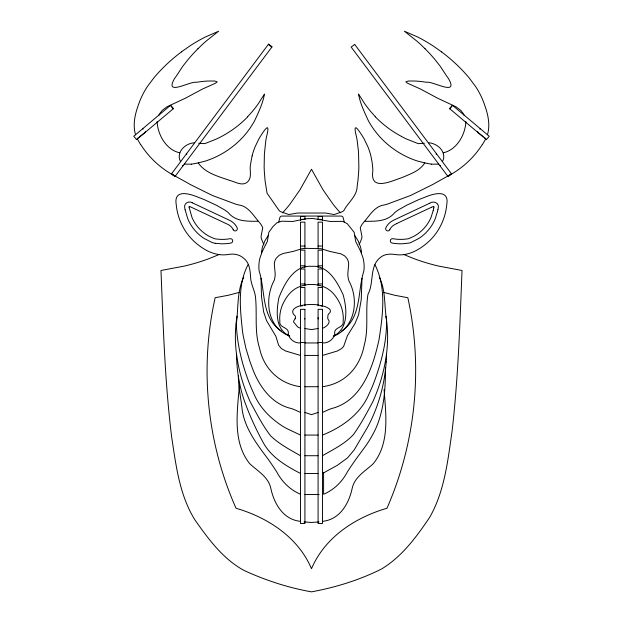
<?xml version="1.0" encoding="UTF-8"?>
<svg xmlns="http://www.w3.org/2000/svg" width="623" height="623" viewBox="0 0 623 623"><rect width="100%" height="100%" fill="white"/><g stroke="black" fill="none" stroke-linecap="round" stroke-linejoin="round"><path stroke-width="0.93" d="M318.088 317.621L318.08 318.805L318.633 318.805M322.488 341.949L322.488 355.429L337.386 350.998L341.505 348.623L343.6 346.513L347.385 335.742L355.063 323.384L358.544 314.958L361.231 299.71L361.994 278.224M322.488 318.805L322.488 317.621M261.006 278.224L261.504 296.626L263.661 311.983L266.566 320.666L275.942 336.443L278.637 345.259L281.495 348.623L285.614 350.998L300.512 355.429M157.152 121.516C157.518 134.529 166.302 150.034 179.736 152.775M278.746 221.905L279.984 217.201A3.279 3.279 0 0 1 281.464 216.08C301.361 216.049 321.639 216.033 341.536 216.08A3.279 3.279 0 0 1 343.016 217.201L344.254 221.905M386.205 361.979C384.882 381.556 379.952 400.893 371.814 418.749A138.547 138.547 0 0 1 367.064 428.071L354.199 449.907L347.556 457.866L337.409 465.272L322.488 473.48M261.434 253.545L261.746 250.571A30.036 30.036 0 0 1 262.688 246.319L264.892 240.836L268.194 235.525M239.403 384.959C237.48 410.876 232.091 441.505 249.628 463.582C257.572 471.136 268.482 476.797 270.873 488.564C274.143 503.742 283.231 519.566 300.341 521.326M433.904 207.257L433.694 208.277M237.067 316.141C232.177 345.01 238.336 375.171 250.142 401.664C256.512 413.345 262.493 425.439 270.74 435.936C279.345 444.215 290.193 449.845 300.512 455.717M433.187 210.574L433.647 208.471M437.556 211.205L437.922 209.53M433.156 210.706L430.991 217.513A38.657 38.657 0 0 1 422.939 229.474L421.911 230.479A38.509 38.509 0 0 1 416.109 234.964L413.984 236.218A31.532 31.532 0 0 1 412.963 236.748L408.789 238.578A7.429 7.429 0 0 1 407.878 238.804L406.99 238.952A44.809 44.809 0 0 1 392.895 238.702A2.204 2.204 0 0 0 390.341 240.509A2.204 2.204 0 0 0 392.132 243.063A49.451 49.451 0 0 0 402.03 243.78L408.61 243.149A12.53 12.53 0 0 0 410.9 242.511L418.703 238.539A42.894 42.894 0 0 0 424.395 234.178L425.797 232.846A43.073 43.073 0 0 0 435.181 218.922L437.463 211.649M487.451 134.755C490.901 123.089 487.077 111.073 482.841 100.178A80.46 80.46 0 0 0 475.614 86.55L469.135 77.883A162.128 162.128 0 0 0 441.621 51.966M252.128 155.898L251.162 160.726A127.427 127.427 0 0 0 250.703 163.647C248.998 169.581 252.556 176.807 247.79 181.721C242.448 186.838 235.175 181.643 229.342 180.32C218.237 176.356 205.169 173.155 198.184 162.837M437.953 209.406L438.117 208.666A13.402 13.402 0 0 0 438.304 207.615C439.495 202.716 432.954 200.567 429.847 203.168M359.128 244.714L361.395 239.341A8.777 8.777 0 0 0 361.947 236.569L360.258 227.636L362.049 224.35A57.332 57.332 0 0 0 363.622 222.411C369.571 215.768 374.571 206.127 384.305 204.944A41.048 41.048 0 0 0 387.124 204.212L410.557 195.505L432.962 184.392A107.6 107.6 0 0 0 435.454 182.921L447.236 176.426A90.514 90.514 0 0 0 482.381 144.419M243.725 277.173C236.795 291.587 238.469 308.362 236.327 323.835C237.044 344.48 242.183 364.922 249.675 384.111A209.492 209.492 0 0 0 253.826 393.658C259.441 407.138 269.93 417.971 282.063 425.82A66.147 66.147 0 0 0 287.429 428.912L300.512 435.072M247.993 264.767C237.597 284.75 240.042 307.941 242.316 329.505A112.903 112.903 0 0 0 243.071 335.049L245.867 348.179L249.784 361.029A211.119 211.119 0 0 0 252.081 367.352C258.561 385.575 271.348 403.992 291.252 408.509A51.818 51.818 0 0 1 294.406 409.661L300.512 412.449M442.385 161.661L443.132 160.018A11.183 11.183 0 0 0 443.747 157.346C444.285 149.434 436.178 143.337 428.912 142.784M295.1 318.789L293.799 320.806A1.776 1.776 0 0 0 293.69 322.169L297.747 326.989L300.512 328.337M485.878 138.664L482.459 144.466M424.824 162.837C420.073 170.647 410.97 173.747 403.003 177.166A76.24 76.24 0 0 1 400.223 178.194C390.512 181.55 370.078 191.059 372.764 171.535A29.818 29.818 0 0 0 372.788 168.545L372.297 163.647A127.427 127.427 0 0 0 371.838 160.726L370.872 155.898A55.019 55.019 0 0 0 370.109 153.04L368.871 149.294A71.139 71.139 0 0 0 367.983 146.997L364.385 139.427A58.562 58.562 0 0 0 361.62 134.848C354.542 123.806 353.848 126.368 356.605 137.309A94.509 94.509 0 0 1 357.127 140.307L358.303 150.042A135.183 135.183 0 0 1 358.544 153.001L358.856 166.8A131.959 131.959 0 0 1 358.669 171.73L357.991 180.086A61.186 61.186 0 0 1 357.742 182.033L357.392 184.47A43.08 43.08 0 0 0 357.166 186.456C356.963 196.237 348 202.537 343.748 210.691A6.97 6.97 0 0 1 341.809 211.906L334.177 214.538L328.274 213.525A21.688 21.688 0 0 0 325.276 213.027L297.732 213.027A21.688 21.688 0 0 0 294.726 213.525L288.831 214.538L281.191 211.906A6.97 6.97 0 0 1 279.252 210.691L267.065 193.231L265.258 182.033A61.186 61.186 0 0 1 265.016 180.086L264.339 171.73A131.959 131.959 0 0 1 264.144 166.8L264.393 153.99L265.725 141.289A96.098 96.098 0 0 1 266.403 137.309C269.159 126.368 268.451 123.798 261.395 134.856A58.562 58.562 0 0 0 258.615 139.42L255.017 146.997A62.541 62.541 0 0 0 252.105 155.89M449.751 108.768L452.586 105.396M477.786 131.655L477.428 132.076L483.207 136.577M479.912 129.125L480.271 128.704M486.415 139.645L489.257 136.273L452.407 105.248L449.572 108.62L486.407 139.638M247.627 116.75L252.51 111.252A128.237 128.237 0 0 0 256.396 106.362L257.945 104.22A56.459 56.459 0 0 0 260.001 101.058L264.456 94.057C262.906 103.192 258.732 111.782 254.9 120.177A54.84 54.84 0 0 1 253.031 123.494C244.418 138.104 231.094 149.769 215.792 156.973A101.308 101.308 0 0 1 211.618 158.803L207.358 160.423A61.358 61.358 0 0 1 204.757 161.256L197.693 163.008A107.717 107.717 0 0 1 191.425 164.168M197.95 48.719L202.327 44.506A114.624 114.624 0 0 1 207.07 40.37L218.626 31.205L205.341 37.014A132.208 132.208 0 0 0 201.517 39L198.901 40.448A167.198 167.198 0 0 0 190.21 45.72L181.34 51.911M136.593 139.638L173.428 108.62L170.593 105.248L133.75 136.266L136.585 139.645M138.181 137.839L137.13 138.664L140.549 144.466M139.241 137.021L145.572 132.076L145.221 131.655M436.162 154.27L436.606 153.936M439.924 165.726L440.368 165.391M447.859 176.332L451.387 173.692M318.08 328.523L311.5 329.583L304.92 328.523M333.289 336.101C348.95 328.804 346.972 308.432 343.094 294.656C337.183 281.923 328.095 264.907 311.5 266.333C293.846 265.071 284.353 283.839 278.909 297.685C276.285 310.908 274.836 329.474 289.718 336.101M399.008 222.458L431.435 207.288M398.471 222.73L396.882 223.517M322.488 412.449L328.594 409.661A51.834 51.834 0 0 1 331.748 408.509C362.173 400.729 373.099 366.713 379.072 339.449C382.81 314.895 386.572 287.896 375.007 264.767M322.488 455.717C333.289 449.401 345.119 443.771 353.607 434.356C360.951 424.053 366.916 412.815 372.858 401.664C384.656 375.194 390.816 345.072 385.917 316.227M396.695 223.602L394.982 224.459A11.829 11.829 0 0 0 389.749 229.599M333.936 336.124C355.242 327.301 359.222 299.616 348.958 281.051A25.037 25.037 0 0 1 347.813 273.801L348.685 264.113A10.762 10.762 0 0 0 348.14 261.006A11.307 11.307 0 0 0 346.738 258.171L344.612 255.858L340.921 253.857L329.38 251.295L321.156 248.717L306.072 248.336L301.844 248.717L293.62 251.295L283.099 253.514L279.236 255.251L276.262 258.171A11.307 11.307 0 0 0 274.86 261.006A10.77 10.77 0 0 0 274.322 264.113L275.179 273.809A24.943 24.943 0 0 1 274.33 280.07C264.136 298.783 266.987 327.784 289.508 335.961M322.488 435.072C342.175 427.277 360.849 413.773 369.174 393.658A209.281 209.281 0 0 0 373.325 384.111C381.105 363.645 386.976 341.778 386.533 319.731C384.079 305.636 385.917 290.279 379.275 277.173M219.296 254.464L209.702 258.374A199.134 199.134 0 0 1 184.237 266.099L160.975 270.483C163.234 326.086 164.822 381.837 171.675 437.112C175.982 465.303 179.463 495.075 194.851 519.8C208.355 538.996 222.902 558.886 243.92 570.388C265.359 580.293 288.239 587.738 311.5 591.85C335.696 587.38 359.759 579.974 381.767 568.877C402.147 556.448 416.662 536.676 429.769 517.183C444.666 491.002 447.89 460.249 452.096 430.976C458.248 377.694 459.875 324.03 462.025 270.483L438.763 266.107A199.142 199.142 0 0 1 413.29 258.381L403.704 254.464M431.614 207.21L433.39 206.447M429.73 203.223L393.315 220.363A25.948 25.948 0 0 0 392.467 220.815L391.236 221.562A15.497 15.497 0 0 0 385.863 227.777A2.204 2.204 0 0 0 386.938 230.72A2.204 2.204 0 0 0 389.866 229.661M239.185 292.421L228.197 295.286L215.161 297.732C199.415 367.804 206.828 442.649 236.039 508.259C267.797 517.479 298.191 537.291 311.5 568.721C324.809 537.291 355.203 517.479 386.961 508.259C415.782 442.525 423.188 367.843 407.839 297.732L394.811 295.286L383.815 292.421M322.488 386.719C345.228 383.643 360.203 367.064 364.284 344.963C368.902 328.383 365.164 311.033 367.983 294.282C374.33 282.476 369.073 265.951 380.645 257.229C384.991 253.756 390.777 253.779 395.994 254.62C404.568 255.827 413.15 252.782 420.26 248.133A62.51 62.51 0 0 0 427.962 242.246C438.74 232.737 445.414 218.914 446.761 204.663C449.627 188.535 432.946 193.761 424.263 197.491A125.472 125.472 0 0 0 418.5 199.734L406.928 205.107L398.603 209.772A44.583 44.583 0 0 0 394.686 212.669C387.304 221.796 375.412 221.266 364.837 221.305M318.088 412.449L311.5 414.653L304.92 412.449M438.756 164.168L431.575 164.161M322.659 521.326C339.761 519.566 348.857 503.742 352.127 488.564C354.518 476.805 365.428 471.136 373.372 463.582C390.06 442.875 385.808 414.007 384.087 389.468M424.38 143.267L418.181 143.633L407.154 139.264A71.24 71.24 0 0 1 404.677 138.127L401.438 136.468M191.425 164.161L184.244 164.168M318.999 521.934L311.5 522.456L304.001 521.934M194.088 142.784C186.822 143.337 178.715 149.434 179.253 157.346A11.183 11.183 0 0 0 179.868 160.018L180.615 161.661M443.272 152.775C456.706 150.034 465.482 134.529 465.848 121.516M322.488 328.337C325.697 327.254 331.615 322.667 328.064 319.101A3.271 3.271 0 0 1 327.69 318.143L328.002 315.137A5.366 5.366 0 0 1 328.851 313.657C331.358 312.131 330.712 309.063 328.025 308.05A16.673 16.673 0 0 0 324.793 306.461L316.998 304.795A47.527 47.527 0 0 0 303.346 305.169C297.677 305.776 288.028 309.818 295.279 316.102A3.52 3.52 0 0 1 295.1 318.789M322.488 342.954C327.363 343.335 332.098 340.454 334.099 336.031A9.423 9.423 0 0 0 334.753 334.029C333.258 326.507 344.48 328.57 343.156 320.993A28.331 28.331 0 0 0 343.218 316.204L343.008 314.163A39.958 39.958 0 0 0 342.058 309.429L341.692 308.112A30.909 30.909 0 0 0 340.524 304.896C336.965 296.766 331.093 289.08 322.309 286.269A31.594 31.594 0 0 0 314.218 284.524L308.79 284.524A31.594 31.594 0 0 0 300.699 286.269C291.914 289.08 286.035 296.758 282.484 304.896A30.363 30.363 0 0 0 281.518 307.458L280.942 309.421A39.288 39.288 0 0 0 279.906 314.841L279.782 316.204A28.331 28.331 0 0 0 279.844 321.001C278.528 328.57 289.742 326.507 288.247 334.029C289.477 339.473 294.944 343.437 300.512 342.954M300.512 219.358L304.92 219.358M318.088 219.358L322.488 219.358M300.512 246.038L304.92 246.038M318.088 246.038L322.488 246.038M300.512 265.803L304.92 265.803M318.088 265.803L322.488 265.803M300.512 283.971L304.92 283.971M318.088 283.971L322.488 283.971M300.512 305.862L302.272 305.862M320.728 305.862L322.488 305.862M304.367 318.805L304.92 318.805M300.512 342.51L304.92 342.51M318.088 342.51L322.488 342.51M304.92 342.954L318.08 342.954M304.92 355.429L318.08 355.429M304.92 386.719L318.08 386.719M304.92 435.072L318.08 435.072M304.92 455.717L318.088 455.717M304.92 473.48L318.08 473.48M304.92 494.545L319.186 494.545M258.163 221.258C247.58 221.29 235.696 221.796 228.314 212.669A44.716 44.716 0 0 0 224.397 209.772L216.08 205.107L204.508 199.734A125.472 125.472 0 0 0 198.737 197.491C190.062 193.761 173.381 188.535 176.239 204.663C177.586 218.914 184.26 232.737 195.038 242.246A62.518 62.518 0 0 0 202.74 248.125C210.278 253.172 219.545 256.03 228.618 254.441C233.89 253.499 239.606 254.511 243.64 258.234C250.197 263.163 250.166 271.901 250.758 279.306C251.528 285.023 254.34 290.193 255.344 295.855C257.431 313.19 254.153 331.078 259.511 348.031C263.747 368.769 279.486 383.854 300.512 386.719M215.208 243.289L220.97 243.78A49.451 49.451 0 0 0 230.868 243.063A2.204 2.204 0 0 0 232.659 240.509A2.204 2.204 0 0 0 230.113 238.718A44.809 44.809 0 0 1 216.017 238.952L215.169 238.819A7.429 7.429 0 0 1 214.296 238.609L210.037 236.748A31.532 31.532 0 0 1 209.024 236.218L206.891 234.964A38.509 38.509 0 0 1 201.089 230.479L200.061 229.474A38.657 38.657 0 0 1 192.009 217.513L189.104 207.257M215.153 243.281L214.39 243.149A12.53 12.53 0 0 1 212.1 242.511L204.297 238.539A42.894 42.894 0 0 1 198.605 234.178L197.203 232.846A43.073 43.073 0 0 1 187.819 218.922L185.163 209.896M198.62 143.267L204.819 143.633L215.846 139.264A84.541 84.541 0 0 0 222.364 136.024A103.613 103.613 0 0 0 247.681 116.813M189.61 206.447L228.018 224.459A11.829 11.829 0 0 1 233.251 229.599M192.305 202.802L229.692 220.363A25.948 25.948 0 0 1 230.533 220.815L231.764 221.562A15.497 15.497 0 0 1 237.145 227.777A2.204 2.204 0 0 1 236.062 230.72A2.204 2.204 0 0 1 233.134 229.661M192.281 202.786C189.119 200.481 183.606 203.324 184.704 207.615A13.402 13.402 0 0 0 184.883 208.666L185.14 209.803M300.512 494.265C290.116 489.865 281.931 481.766 276.682 471.845A274.315 274.315 0 0 0 267.096 457.796C256.24 443.335 244.831 428.102 242.168 409.716C241.008 398.44 238.453 387.272 238.336 375.903M300.512 473.48C285.77 465.786 270.491 456.838 262.626 441.481C255.251 427.892 248.857 413.727 243.795 399.109A139.147 139.147 0 0 1 240.4 387.015L238.734 378.745A151.288 151.288 0 0 1 236.608 357.781L236.538 353.584M441.66 51.911L432.79 45.72A166.045 166.045 0 0 0 422.783 39.716L421.483 39A132.208 132.208 0 0 0 417.659 37.014L404.374 31.205L415.93 40.37A114.624 114.624 0 0 1 420.681 44.506L425.057 48.719M268.326 44.428L271.854 47.068M186.394 153.936L186.838 154.27M182.64 165.391L183.076 165.726M171.621 173.692L175.149 176.325M484.554 137.636L485.512 138.384M375.373 116.75L370.49 111.252A129.023 129.023 0 0 1 367.134 107.055L365.055 104.22A56.459 56.459 0 0 1 362.999 101.058L358.544 94.057C360.094 103.192 364.268 111.782 368.1 120.177A54.193 54.193 0 0 0 369.509 122.723C379.664 140.315 396.508 153.772 415.642 160.423A61.358 61.358 0 0 0 418.243 161.256L425.307 163.008A107.717 107.717 0 0 0 431.575 164.168M170.414 105.396L173.249 108.768M142.737 128.704L143.088 129.125M354.806 235.525L358.108 240.836L360.312 246.319A30.036 30.036 0 0 1 361.254 250.571L361.566 253.545M263.872 244.714L261.613 239.341A8.777 8.777 0 0 1 261.06 236.569L262.742 227.636L260.959 224.35A57.332 57.332 0 0 1 259.386 222.411C253.429 215.768 248.429 206.127 238.702 204.944A41.048 41.048 0 0 1 235.876 204.212L212.443 195.505L190.038 184.392A107.6 107.6 0 0 1 187.554 182.921L175.764 176.426A90.514 90.514 0 0 1 140.627 144.419M135.549 134.755C132.099 123.089 135.923 111.073 140.159 100.178A80.46 80.46 0 0 1 147.394 86.55L153.865 77.883A162.128 162.128 0 0 1 181.386 51.966M385.396 367.414C385.645 388.215 384.142 410.16 375.428 429.317A129.319 129.319 0 0 1 371.487 436.801L369.314 440.469A115.457 115.457 0 0 1 365.802 445.819L357.002 457.788A255.921 255.921 0 0 0 347.424 471.852C342.183 481.766 333.99 489.865 323.594 494.265L323.594 472.343M322.488 220.378L322.488 216.516L318.088 216.516L318.088 219.413M322.488 249.628L322.488 222.146L318.088 222.146L318.088 248.741M322.488 268.645L322.488 250.158L318.088 250.158L318.088 267.695M322.488 286.821L322.488 268.996L318.088 268.996L318.088 285.871M322.488 305.963L322.488 287.452L318.088 287.452L318.088 305.862M304.92 219.413L304.92 216.516L300.512 216.516L300.512 220.378M304.92 248.741L304.92 222.146L300.512 222.146L300.512 249.628M304.92 267.695L304.92 250.158L300.512 250.158L300.512 268.645M304.92 285.871L304.92 268.996L300.512 268.996L300.512 286.821M304.92 305.862L304.92 287.452L300.512 287.452L300.512 305.963M340.477 212.848A127.349 127.349 0 0 1 333.25 204.453L323.088 189.914L311.5 169.254L299.92 189.914L289.75 204.453A127.396 127.396 0 0 1 282.523 212.848M341.778 330.868A39.786 39.786 0 0 0 344.044 329.302C361.613 315.573 357.618 290.404 363.824 271.122A32.653 32.653 0 0 0 364.136 267.033A34.366 34.366 0 0 0 362.913 257.556L360.553 251.162L355.694 241.42L354.16 232.301L347.213 223.657L342.689 221.367L330.26 221.453L312.847 218.455L306.103 218.774L292.74 221.453L281.604 221.196L276.822 222.855L272.936 226.632L268.84 232.301L267.306 241.42L262.447 251.162L260.079 257.556A34.366 34.366 0 0 0 258.864 267.033A32.653 32.653 0 0 0 259.176 271.122C265.382 290.404 261.387 315.573 278.956 329.302A39.786 39.786 0 0 0 281.222 330.868M433.958 206.618A3.637 3.637 0 0 1 433.92 207.124M189.088 207.124A3.637 3.637 0 0 1 189.042 206.618M386.486 353.599A142.792 142.792 0 0 1 386.213 361.979M425.057 48.719A186.542 186.542 0 0 1 434.48 58.975L440.243 66.256L446.115 75.227A61.584 61.584 0 0 0 448.443 78.467C459.198 97.024 432.72 80.756 426.35 82.283A94.392 94.392 0 0 0 415.479 81.045L408.423 81.006L405.807 81.831L407.567 83.256L420.291 88.933L437.704 98.255L455.981 106.782L460.856 110.435L463.598 114.141A18.737 18.737 0 0 1 464.291 115.528M197.943 48.719A186.542 186.542 0 0 0 188.528 58.975L182.765 66.256L176.893 75.227A61.584 61.584 0 0 1 174.565 78.467C163.81 97.024 190.288 80.756 196.65 82.283A94.392 94.392 0 0 1 207.521 81.045L214.577 81.006L217.193 81.831L215.433 83.256L202.716 88.933L185.296 98.255L167.026 106.782L162.144 110.435L159.41 114.141A18.737 18.737 0 0 0 158.717 115.528M401.469 136.406A103.644 103.644 0 0 1 375.326 116.805M268.544 44.132L171.45 173.918L174.977 176.558L272.072 46.772L268.544 44.132M354.689 44.42L351.162 47.06L448.03 176.558L451.558 173.918L354.689 44.42M304.92 309.327L300.512 309.327L300.512 523.491L304.92 523.491L304.92 309.327M322.488 309.327L318.088 309.327L318.088 523.491L322.488 523.491L322.488 309.327"/></g></svg>
